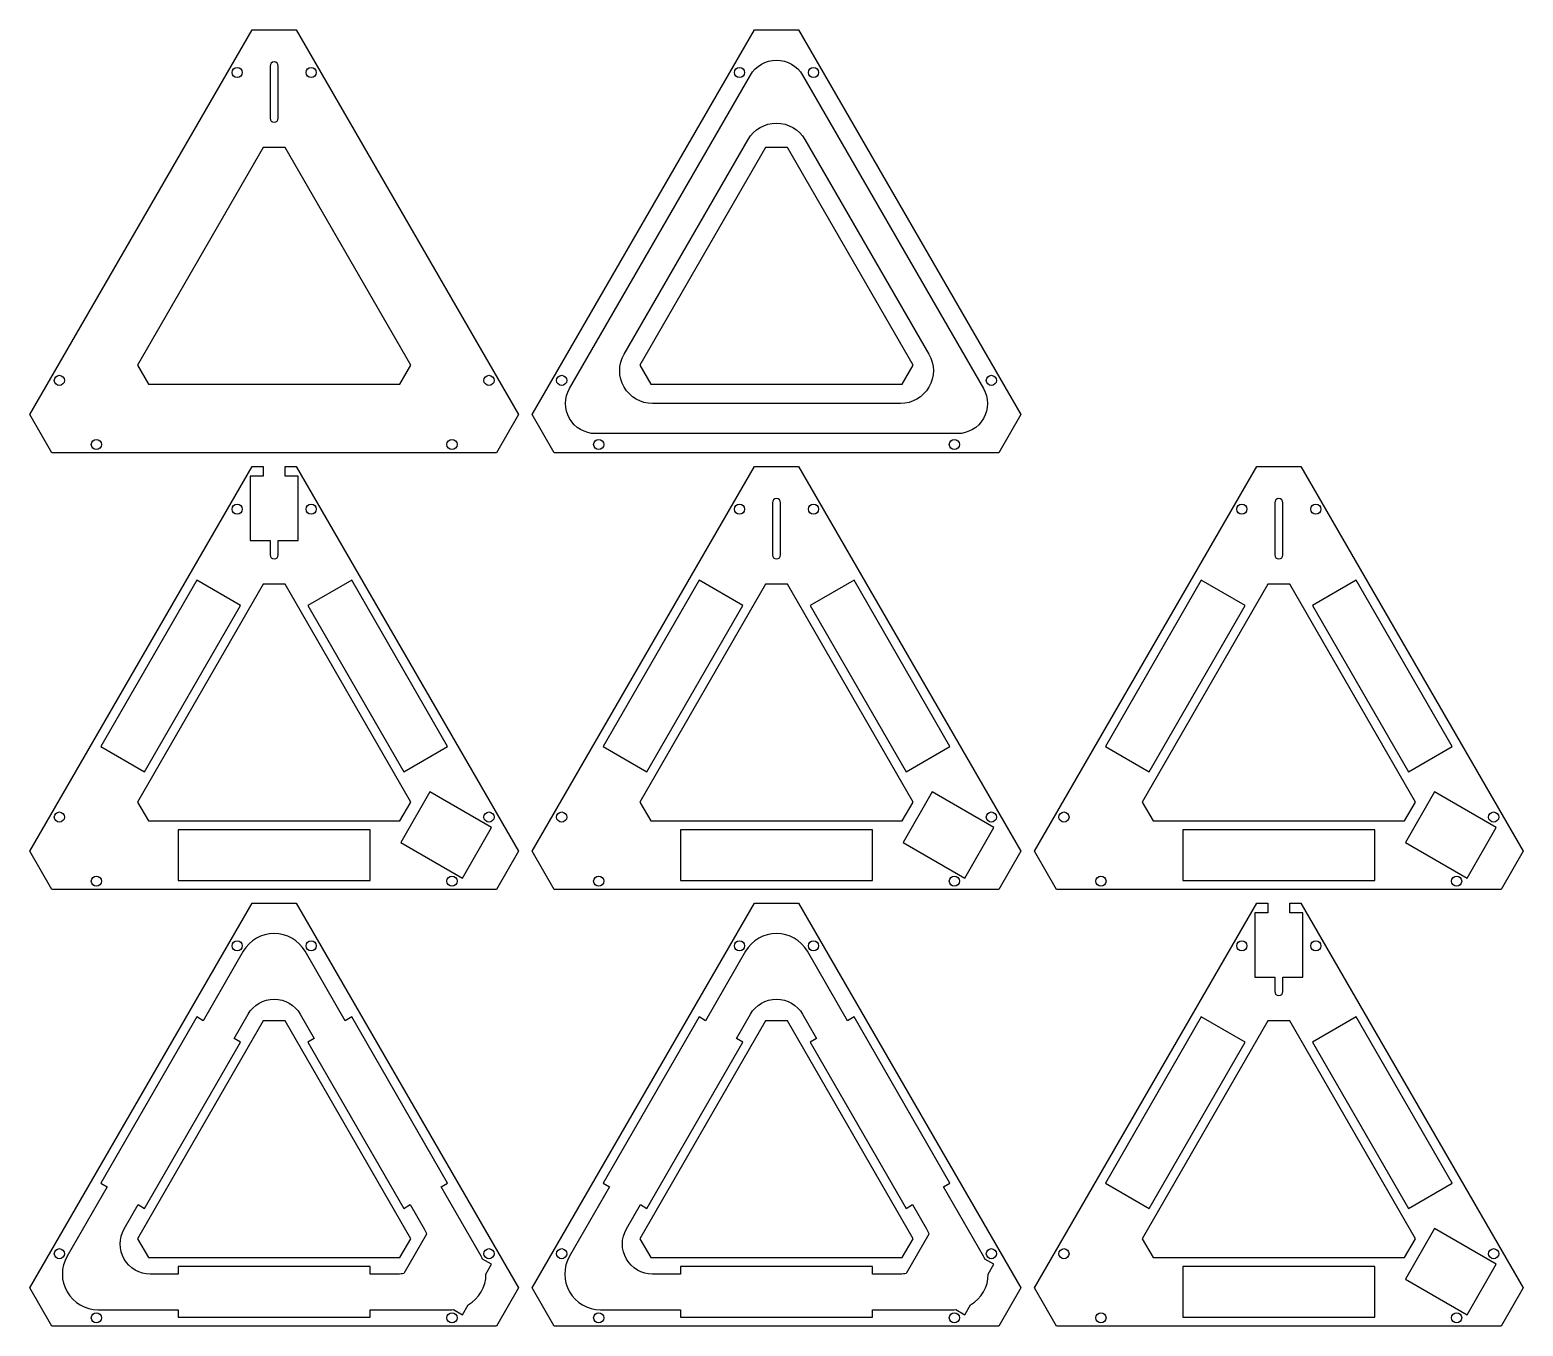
# Model space of a CAD drawing. Extents: x -89 to 456, y -56 to 417.
import ezdxf

# ---------------------------------------------------------------- set-up
doc = ezdxf.new("R2010")
doc.units = 0

# ---------------------------------------------------------------- blocks, each defined once
blk = doc.blocks.new('MYLAYER')
at = {"layer": 'Body_Slices', "color": 0}
for points in [[(89.13, -42.16), (81.08, -56.1), (-81.08, -56.1), (-89.13, -42.16), (-8.05, 98.27), (8.05, 98.27)], [(-4, 55.28), (-49.88, -24.18), (-45.88, -31.1), (45.88, -31.1), (49.88, -24.18), (4, 55.28)]]:
    blk.add_lwpolyline(points, close=True, dxfattribs=at)
for points in [[(-25.89, 55.36), (-28.27, 56.74), (-63.27, -3.88), (-60.89, -5.26), (-75.53, -30.6, 0.57735), (-64.27, -50.1), (-35, -50.1), (-35, -52.85), (35, -52.85), (35, -50.1), (64.27, -50.1, 0.021786), (65.4, -50.06), (68.69, -51.95), (70.76, -48.37, 0.268334), (77.27, -37.1), (79.34, -33.51), (76.05, -31.61, 0.021786), (75.53, -30.6), (60.89, -5.26), (63.27, -3.88), (28.27, 56.74), (25.89, 55.36), (11.26, 80.71, 0.57735), (-11.26, 80.71)], [(12.25, 47.49), (47.25, -13.13), (49.63, -11.76), (54.74, -20.6, -0.049153), (55.63, -22.57), (47.36, -36.89, -0.049153), (45.21, -37.1), (35, -37.1), (35, -34.35), (-35, -34.35), (-35, -37.1), (-45.21, -37.1, -0.57735), (-54.74, -20.6), (-49.63, -11.76), (-47.25, -13.13), (-12.25, 47.49), (-14.63, 48.86), (-9.53, 57.71, -0.57735), (9.53, 57.71), (14.63, 48.86)]]:
    blk.add_lwpolyline(points, format="xyb", close=True, dxfattribs=at)
for centre in [(-13.5, 82.7), (13.5, 82.7), (-78.37, -29.66), (78.37, -29.66), (-64.87, -53.04), (64.87, -53.04)]:
    blk.add_circle(centre, 1.85, dxfattribs=at)
blk = doc.blocks.new('MYLAYER005')
at = {"layer": 'Body_Slices', "color": 0}
for points in [[(455.63, 117.21), (447.58, 103.27), (285.43, 103.27), (277.38, 117.21), (358.46, 257.64), (374.56, 257.64)], [(303.23, 155.49), (319.25, 146.24), (354.25, 206.86), (338.23, 216.11)], [(362.51, 214.65), (316.63, 135.19), (320.63, 128.27), (412.38, 128.27), (416.38, 135.19), (370.51, 214.65)], [(413.76, 146.24), (429.78, 155.49), (394.78, 216.11), (378.76, 206.86)], [(445.84, 125.86), (423.33, 138.86), (412.68, 120.42), (435.19, 107.42)], [(401.51, 106.52), (401.51, 125.02), (331.51, 125.02), (331.51, 106.52)]]:
    blk.add_lwpolyline(points, close=True, dxfattribs=at)
blk.add_lwpolyline([(365.01, 225.41, 1), (368.01, 225.41), (368.01, 244.41, 1), (365.01, 244.41)], format="xyb", close=True, dxfattribs=at)
for centre in [(353.01, 242.07), (380.01, 242.07), (288.13, 129.71), (444.88, 129.71), (301.63, 106.33), (431.38, 106.33)]:
    blk.add_circle(centre, 1.85, dxfattribs=at)
blk = doc.blocks.new('MYLAYER006')
at = {"layer": 'Body_Slices', "color": 0}
for points in [[(89.13, 276.58), (81.08, 262.64), (-81.08, 262.64), (-89.13, 276.58), (-8.05, 417.01), (8.05, 417.01)], [(-4, 374.02), (-49.88, 294.57), (-45.88, 287.64), (45.88, 287.64), (49.88, 294.57), (4, 374.02)]]:
    blk.add_lwpolyline(points, close=True, dxfattribs=at)
blk.add_lwpolyline([(-1.5, 384.78, 1), (1.5, 384.78), (1.5, 403.78, 1), (-1.5, 403.78)], format="xyb", close=True, dxfattribs=at)
for centre in [(-13.5, 401.45), (13.5, 401.45), (-78.37, 289.08), (78.37, 289.08), (-64.87, 265.7), (64.87, 265.7)]:
    blk.add_circle(centre, 1.85, dxfattribs=at)
blk = doc.blocks.new('MYLAYER002')
at = {"layer": 'Body_Slices', "color": 0}
blk.add_lwpolyline([(368.01, 71.27), (375.26, 71.27), (375.26, 94.77), (370.51, 94.77), (370.51, 98.27), (374.56, 98.27), (455.63, -42.16), (447.58, -56.1), (285.43, -56.1), (277.38, -42.16), (358.46, 98.27), (362.51, 98.27), (362.51, 94.77), (357.76, 94.77), (357.76, 71.27), (365.01, 71.27), (365.01, 66.04, 1), (368.01, 66.04)], format="xyb", close=True, dxfattribs=at)
for points in [[(303.23, -3.88), (319.25, -13.13), (354.25, 47.49), (338.23, 56.74)], [(362.51, 55.28), (316.63, -24.18), (320.63, -31.1), (412.38, -31.1), (416.38, -24.18), (370.51, 55.28)], [(413.76, -13.13), (429.78, -3.88), (394.78, 56.74), (378.76, 47.49)], [(445.84, -33.51), (423.33, -20.51), (412.68, -38.95), (435.19, -51.95)], [(401.51, -52.85), (401.51, -34.35), (331.51, -34.35), (331.51, -52.85)]]:
    blk.add_lwpolyline(points, close=True, dxfattribs=at)
for centre in [(353.01, 82.7), (380.01, 82.7), (288.13, -29.66), (444.88, -29.66), (301.63, -53.04), (431.38, -53.04)]:
    blk.add_circle(centre, 1.85, dxfattribs=at)
blk = doc.blocks.new('MYLAYER004')
at = {"layer": 'Body_Slices', "color": 0}
for points in [[(272.38, 117.21), (264.33, 103.27), (102.18, 103.27), (94.13, 117.21), (175.2, 257.64), (191.3, 257.64)], [(119.98, 155.49), (136, 146.24), (171, 206.86), (154.98, 216.11)], [(179.25, 214.65), (133.38, 135.19), (137.38, 128.27), (229.13, 128.27), (233.13, 135.19), (187.25, 214.65)], [(230.5, 146.24), (246.53, 155.49), (211.53, 216.11), (195.5, 206.86)], [(262.59, 125.86), (240.07, 138.86), (229.42, 120.42), (251.94, 107.42)], [(218.25, 106.52), (218.25, 125.02), (148.25, 125.02), (148.25, 106.52)]]:
    blk.add_lwpolyline(points, close=True, dxfattribs=at)
blk.add_lwpolyline([(181.75, 225.41, 1), (184.75, 225.41), (184.75, 244.41, 1), (181.75, 244.41)], format="xyb", close=True, dxfattribs=at)
for centre in [(169.75, 242.07), (196.75, 242.07), (104.88, 129.71), (261.63, 129.71), (118.38, 106.33), (248.13, 106.33)]:
    blk.add_circle(centre, 1.85, dxfattribs=at)
blk = doc.blocks.new('MYLAYER001')
at = {"layer": 'Body_Slices', "color": 0}
for points in [[(272.38, -42.16), (264.33, -56.1), (102.18, -56.1), (94.13, -42.16), (175.2, 98.27), (191.3, 98.27)], [(179.25, 55.28), (133.38, -24.18), (137.38, -31.1), (229.13, -31.1), (233.13, -24.18), (187.25, 55.28)]]:
    blk.add_lwpolyline(points, close=True, dxfattribs=at)
for points in [[(157.36, 55.36), (154.98, 56.74), (119.98, -3.88), (122.36, -5.26), (107.73, -30.6, 0.57735), (118.99, -50.1), (148.25, -50.1), (148.25, -52.85), (218.25, -52.85), (218.25, -50.1), (247.52, -50.1, 0.021786), (248.65, -50.06), (251.94, -51.95), (254.01, -48.37, 0.268334), (260.52, -37.1), (262.59, -33.51), (259.3, -31.61, 0.021786), (258.78, -30.6), (244.14, -5.26), (246.53, -3.88), (211.53, 56.74), (209.14, 55.36), (194.51, 80.71, 0.57735), (171.99, 80.71)], [(195.5, 47.49), (230.5, -13.13), (232.89, -11.76), (237.99, -20.6, -0.049153), (238.88, -22.57), (230.61, -36.89, -0.049153), (228.47, -37.1), (218.25, -37.1), (218.25, -34.35), (148.25, -34.35), (148.25, -37.1), (138.04, -37.1, -0.57735), (128.51, -20.6), (133.62, -11.76), (136, -13.13), (171, 47.49), (168.62, 48.86), (173.73, 57.71, -0.57735), (192.78, 57.71), (197.89, 48.86)]]:
    blk.add_lwpolyline(points, format="xyb", close=True, dxfattribs=at)
for centre in [(169.75, 82.7), (196.75, 82.7), (104.88, -29.66), (261.63, -29.66), (118.38, -53.04), (248.13, -53.04)]:
    blk.add_circle(centre, 1.85, dxfattribs=at)
blk = doc.blocks.new('MYLAYER003')
at = {"layer": 'Body_Slices', "color": 0}
blk.add_lwpolyline([(1.5, 230.64), (8.75, 230.64), (8.75, 254.14), (4, 254.14), (4, 257.64), (8.05, 257.64), (89.13, 117.21), (81.08, 103.27), (-81.08, 103.27), (-89.13, 117.21), (-8.05, 257.64), (-4, 257.64), (-4, 254.14), (-8.75, 254.14), (-8.75, 230.64), (-1.5, 230.64), (-1.5, 225.41, 1), (1.5, 225.41)], format="xyb", close=True, dxfattribs=at)
for points in [[(-63.27, 155.49), (-47.25, 146.24), (-12.25, 206.86), (-28.27, 216.11)], [(-4, 214.65), (-49.88, 135.19), (-45.88, 128.27), (45.88, 128.27), (49.88, 135.19), (4, 214.65)], [(47.25, 146.24), (63.27, 155.49), (28.27, 216.11), (12.25, 206.86)], [(79.34, 125.86), (56.82, 138.86), (46.17, 120.42), (68.69, 107.42)], [(35, 106.52), (35, 125.02), (-35, 125.02), (-35, 106.52)]]:
    blk.add_lwpolyline(points, close=True, dxfattribs=at)
for centre in [(-13.5, 242.07), (13.5, 242.07), (-78.37, 129.71), (78.37, 129.71), (-64.87, 106.33), (64.87, 106.33)]:
    blk.add_circle(centre, 1.85, dxfattribs=at)
blk = doc.blocks.new('MYLAYER007')
at = {"layer": 'Body_Slices', "color": 0}
for points in [[(272.38, 276.58), (264.33, 262.64), (102.18, 262.64), (94.13, 276.58), (175.2, 417.01), (191.3, 417.01)], [(179.25, 374.02), (133.38, 294.57), (137.38, 287.64), (229.13, 287.64), (233.13, 294.57), (187.25, 374.02)]]:
    blk.add_lwpolyline(points, close=True, dxfattribs=at)
for points in [[(117.25, 269.64, -0.57735), (107.73, 286.14), (173.73, 400.45, -0.57735), (192.78, 400.45), (258.78, 286.14, -0.57735), (249.25, 269.64)], [(228.47, 280.64), (138.04, 280.64, -0.57735), (127.65, 298.64), (172.86, 376.95, -0.57735), (193.64, 376.95), (238.86, 298.64, -0.57735)]]:
    blk.add_lwpolyline(points, format="xyb", close=True, dxfattribs=at)
for centre in [(169.75, 401.45), (196.75, 401.45), (104.88, 289.08), (261.63, 289.08), (118.38, 265.7), (248.13, 265.7)]:
    blk.add_circle(centre, 1.85, dxfattribs=at)

msp = doc.modelspace()

# ---------------------------------------------------------------- block references
at = {"layer": 'Body_Slices', "color": 0}
for name in ['MYLAYER006', 'MYLAYER007', 'MYLAYER003', 'MYLAYER004', 'MYLAYER005', 'MYLAYER', 'MYLAYER001', 'MYLAYER002']:
    msp.add_blockref(name, (0, 0), dxfattribs=at)

doc.saveas('drawing.dxf')
